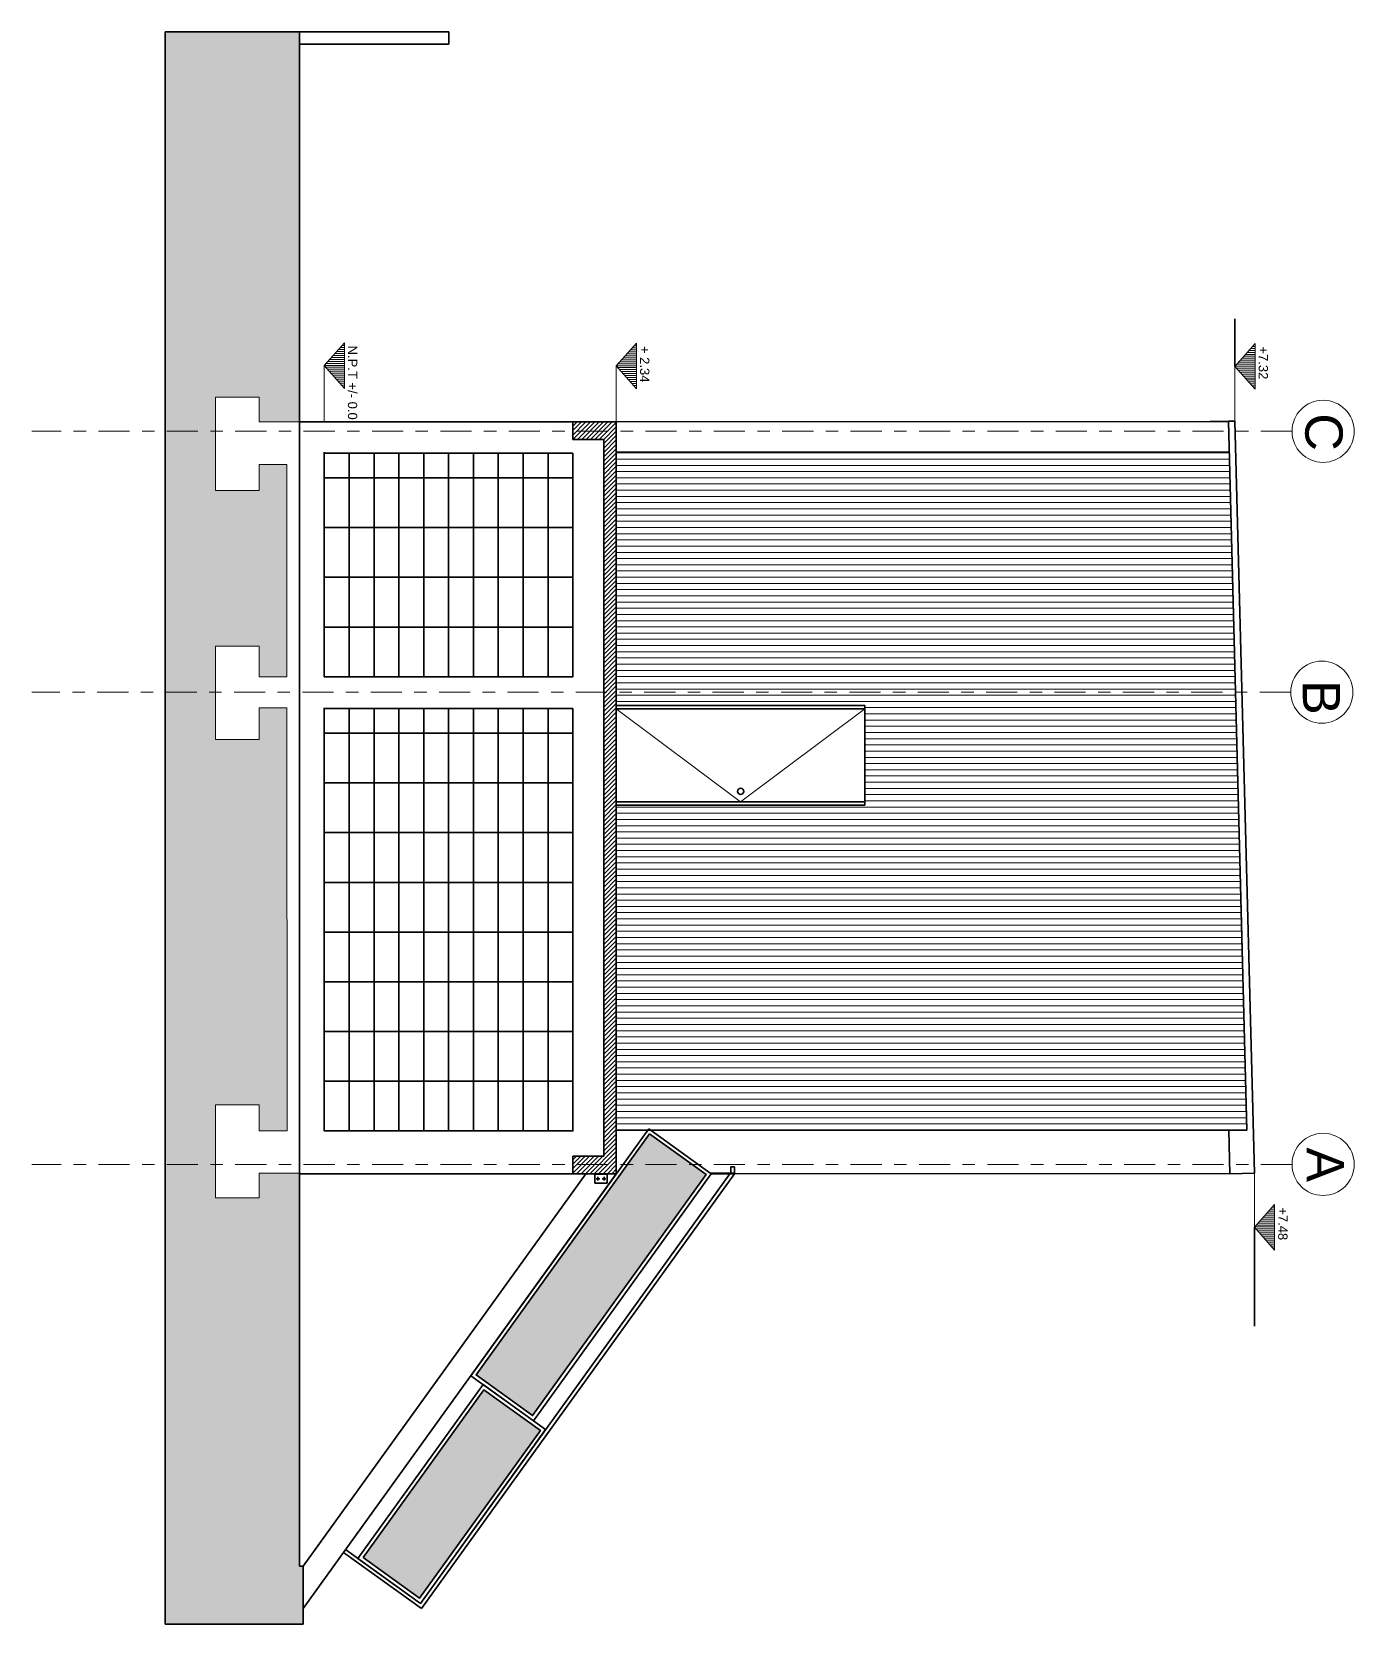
# Model space of a CAD drawing. Header units: metres. Extents: x -87 to 15, y -108 to -10.
# Drawn here: x -74.06 to -63.43, y -22.82 to -10 of the extents above; entities that cross this region are included whole.
import ezdxf

# ---------------------------------------------------------------- set-up
doc = ezdxf.new("R2010")
doc.units = ezdxf.units.M
doc.header["$LTSCALE"] = 5
doc.header["$MEASUREMENT"] = 0
doc.linetypes.add('CENTER', pattern=[2, 1.25, -0.25, 0.25, -0.25])
for name, color, linetype, lineweight in [('A-ANNO-SYMB', 3, 'Continuous', 18), ('A-ANNO-TEXT', 3, 'Continuous', 18), ('A-ELEV-MBE1', 7, 'Continuous', 35), ('A-SECT-MCUT', 7, 'Continuous', 35), ('A-SECT-PATT', 8, 'Continuous', 18)]:
    doc.layers.add(name, color=color, linetype=linetype, lineweight=lineweight)
doc.styles.add('E-ARIAL', font='arial.ttf')

msp = doc.modelspace()

# ---------------------------------------------------------------- hatches: boundary and pattern name
at = {"layer": 'A-SECT-PATT'}
h = msp.add_hatch(dxfattribs=at)
h.set_pattern_fill('DOTS', color=256, style=0)
h.set_pattern_definition([(270, (-60.52144, -10.004997), (0.0625, -0.03125), [0, -0.0625])])
h.paths.add_polyline_path([(-72.236, -18.64), (-72.236, -18.85), (-72.01, -18.85), (-72.011, -15.445), (-72.236, -15.445), (-72.236, -15.491), (-72.236, -15.7), (-72.586, -15.7), (-72.586, -14.95), (-72.236, -14.95), (-72.236, -15.149), (-72.236, -15.195), (-72.011, -15.195), (-72.011, -13.486), (-72.161, -13.486), (-72.236, -13.486), (-72.236, -13.696), (-72.586, -13.696), (-72.586, -12.946), (-72.236, -12.946), (-72.236, -13.145), (-72.086, -13.145), (-71.911, -13.145), (-71.911, -10.005), (-72.99, -10.005), (-72.99, -22.82), (-71.882, -22.82), (-71.882, -22.353), (-71.911, -22.353), (-71.911, -19.19), (-72.161, -19.19), (-72.236, -19.19), (-72.236, -19.39), (-72.586, -19.39), (-72.586, -18.64)])
h = msp.add_hatch(dxfattribs=at)
h.set_pattern_fill('ANSI31', color=256, scale=0.005, angle=135, style=0)
h.set_pattern_definition([(180, (-203.376621, -217.174919), (-3e-17, -0.015875), [])])
h.paths.add_polyline_path([(-71.549, -12.508), (-71.712, -12.692), (-71.549, -12.876)])
h = msp.add_hatch(dxfattribs=at)
h.set_pattern_fill('ANSI31', color=256, scale=0.005, angle=135, style=0)
h.set_pattern_definition([(180, (-201.02729, -217.177757), (-3e-17, -0.015875), [])])
h.paths.add_polyline_path([(-69.2, -12.51), (-69.362, -12.694), (-69.2, -12.878)])
h = msp.add_hatch(dxfattribs=at)
h.set_pattern_fill('ANSI31', color=256, scale=0.005, angle=135, style=0)
h.set_pattern_definition([(180, (-196.050783, -217.181784), (-3e-17, -0.015875), [])])
h.paths.add_polyline_path([(-64.223, -12.514), (-64.386, -12.698), (-64.223, -12.882)])
h = msp.add_hatch(dxfattribs=at)
h.set_pattern_fill('ANSI31', color=256, scale=0.2, style=0)
h.set_pattern_definition([(45, (-50.138073, -5.202707), (-0.01767767, 0.01767767), [])])
h.paths.add_polyline_path([(-69.362, -13.285), (-69.362, -13.285), (-69.362, -13.145), (-69.711, -13.145), (-69.711, -13.285), (-69.462, -13.285), (-69.462, -19.055), (-69.711, -19.055), (-69.711, -19.195), (-69.362, -19.195), (-69.362, -19.055)])
h = msp.add_hatch(dxfattribs=at)
h.set_pattern_fill('ANSI31', color=256, scale=0.4, angle=45, style=0)
h.set_pattern_definition([(360, (-0.00141, 67.955906), (6e-17, 0.05), [])])
h.paths.add_polyline_path([(-64.289, -18.845), (-64.431, -13.389), (-69.362, -13.389), (-69.362, -15.428), (-67.362, -15.428), (-67.362, -16.228), (-69.362, -16.228), (-69.362, -18.845), (-69.11, -18.845), (-69.101, -18.833), (-69.084, -18.845)])
h = msp.add_hatch(dxfattribs=at)
h.set_pattern_fill('DOTS', color=256, scale=0.4, angle=272.9169, style=0)
h.set_pattern_definition([(272.91694, (-50.138073, -5.202707), (0.025603712, -0.011211598), [0, -0.025])])
h.paths.add_polyline_path([(-70.427, -20.934), (-71.399, -22.284), (-70.944, -22.611), (-69.972, -21.261)])
h.paths.add_polyline_path([(-69.094, -18.875), (-70.49, -20.815), (-70.036, -21.142), (-68.64, -19.202)])
h = msp.add_hatch(dxfattribs=at)
h.set_pattern_fill('ANSI31', color=256, scale=0.005, angle=135, style=0)
h.set_pattern_definition([(180, (-195.894342, -224.109838), (-3e-17, -0.015875), [])])
h.paths.add_polyline_path([(-64.067, -19.442), (-64.229, -19.626), (-64.067, -19.81)])

# ---------------------------------------------------------------- linework, layer by layer
at = {"layer": 'A-ANNO-SYMB', "ltscale": 0.003}
for p, q in [((-72.236, -12.946), (-72.586, -12.946)), ((-72.586, -13.696), (-72.586, -12.946)), ((-72.236, -13.145), (-72.236, -12.946)), ((-72.086, -13.145), (-72.236, -13.145)), ((-71.911, -13.145), (-72.161, -13.145)), ((-72.236, -13.696), (-72.236, -13.486)), ((-72.086, -13.486), (-72.236, -13.486)), ((-72.011, -13.486), (-72.161, -13.486)), ((-72.011, -15.195), (-72.011, -13.486)), ((-72.236, -13.696), (-72.586, -13.696)), ((-72.236, -14.95), (-72.586, -14.95)), ((-72.586, -15.7), (-72.586, -14.95)), ((-72.236, -15.149), (-72.236, -14.95)), ((-72.236, -15.195), (-72.236, -15.149)), ((-72.011, -15.195), (-72.236, -15.195)), ((-72.011, -15.445), (-72.236, -15.445)), ((-72.236, -15.491), (-72.236, -15.445)), ((-72.236, -15.7), (-72.236, -15.491)), ((-72.01, -18.851), (-72.011, -15.445)), ((-72.236, -15.7), (-72.586, -15.7)), ((-72.236, -18.64), (-72.586, -18.64)), ((-72.586, -18.64), (-72.586, -19.39)), ((-72.236, -18.64), (-72.236, -18.85)), ((-72.01, -18.85), (-72.236, -18.85)), ((-72.086, -19.19), (-72.236, -19.19)), ((-72.236, -19.19), (-72.236, -19.39)), ((-71.911, -19.19), (-72.161, -19.19)), ((-72.236, -19.39), (-72.586, -19.39))]:
    msp.add_line(p, q, dxfattribs=at)
at = {"layer": 'A-ANNO-SYMB'}
for points in [[(-71.711, -12.691), (-71.549, -12.507), (-71.549, -12.875)], [(-69.362, -12.694), (-69.2, -12.51), (-69.2, -12.878)], [(-64.386, -12.698), (-64.223, -12.514), (-64.223, -12.882)], [(-64.229, -19.626), (-64.067, -19.442), (-64.067, -19.81)]]:
    msp.add_lwpolyline(points, close=True, dxfattribs=at)
for points in [[(-71.711, -13.145), (-71.711, -13.145), (-71.711, -12.691), (-71.711, -12.691)], [(-69.362, -13.145), (-69.362, -13.145), (-69.362, -12.692), (-69.362, -12.692)], [(-64.386, -12.698), (-64.386, -12.698), (-64.386, -12.857), (-64.386, -13.178)], [(-64.229, -19.192), (-64.229, -19.192), (-64.229, -19.466), (-64.229, -19.626)]]:
    msp.add_lwpolyline(points, dxfattribs=at)
at = {"layer": 'A-ANNO-SYMB', "linetype": 'CENTER', "ltscale": 0.04}
for points in [[(-63.927, -13.22), (-74.063, -13.22)], [(-63.937, -15.32), (-74.063, -15.32)], [(-63.927, -19.12), (-74.063, -19.12)]]:
    msp.add_lwpolyline(points, dxfattribs=at)
at = {"layer": 'A-ANNO-SYMB', "ltscale": 0.003, "extrusion": (4.76006e-31, 4.44089e-16, -1)}
msp.add_lwpolyline([(67.362, -15.453), (68.362, -16.203), (69.362, -15.453)], dxfattribs=at)
at = {"layer": 'A-ANNO-SYMB'}
for centre in [(-63.677, -13.22), (-63.687, -15.32), (-63.677, -19.12)]:
    msp.add_circle(centre, 0.25, dxfattribs=at)
at = {"layer": 'A-ELEV-MBE1'}
for p, q in [((-72.99, -22.82), (-72.99, -10.005)), ((-71.911, -10.005), (-72.99, -10.005)), ((-71.911, -13.145), (-71.911, -10.005)), ((-70.709, -10.005), (-71.911, -10.005)), ((-71.911, -10.105), (-70.709, -10.105)), ((-70.709, -10.005), (-71.811, -10.005)), ((-71.811, -10.105), (-70.709, -10.105)), ((-70.709, -10.105), (-70.709, -10.005)), ((-70.709, -10.105), (-70.709, -10.005)), ((-64.386, -12.698), (-64.386, -12.316)), ((-69.711, -13.145), (-71.911, -13.145)), ((-64.585, -13.142), (-64.437, -13.142)), ((-64.437, -13.138), (-64.289, -18.845)), ((-64.387, -13.138), (-64.437, -13.138)), ((-69.711, -13.23), (-69.711, -13.28)), ((-71.711, -13.388), (-71.711, -15.195)), ((-64.431, -13.389), (-69.362, -13.389)), ((-71.711, -15.445), (-71.711, -18.85)), ((-67.362, -16.228), (-67.362, -15.428)), ((-64.428, -19.197), (-64.435, -18.845)), ((-64.289, -18.845), (-64.435, -18.845)), ((-71.911, -22.353), (-71.911, -19.195)), ((-69.711, -19.195), (-71.911, -19.195)), ((-69.608, -19.195), (-71.882, -22.353)), ((-69.362, -19.195), (-71.882, -22.695)), ((-68.448, -19.195), (-70.937, -22.653)), ((-68.412, -19.195), (-70.93, -22.695)), ((-69.608, -19.195), (-69.362, -19.195)), ((-69.535, -19.27), (-69.535, -19.195)), ((-69.435, -19.2), (-69.535, -19.2)), ((-69.51, -19.25), (-69.51, -19.22)), ((-69.46, -19.25), (-69.46, -19.22)), ((-69.435, -19.27), (-69.435, -19.195)), ((-68.605, -19.19), (-68.412, -19.19)), ((-68.598, -19.195), (-68.412, -19.195)), ((-68.412, -19.195), (-68.412, -19.19)), ((-64.428, -19.197), (-64.229, -19.192)), ((-69.435, -19.27), (-69.535, -19.27)), ((-69.495, -19.235), (-69.525, -19.235)), ((-69.475, -19.235), (-69.445, -19.235)), ((-64.229, -19.626), (-64.229, -20.421)), ((-70.93, -22.695), (-71.557, -22.244)), ((-70.937, -22.653), (-71.539, -22.22)), ((-71.882, -22.353), (-71.911, -22.353)), ((-71.882, -22.353), (-71.882, -22.82)), ((-71.882, -22.82), (-72.99, -22.82)), ((-71.882, -22.82), (-72.99, -22.82))]:
    msp.add_line(p, q, dxfattribs=at)
at = {"layer": 'A-ELEV-MBE1', "extrusion": (4.76006e-31, 4.44089e-16, -1)}
for p, q in [((-67.362, -15.428), (-69.362, -15.428)), ((-69.362, -16.228), (-69.362, -15.428)), ((-69.362, -15.453), (-67.362, -15.453)), ((-69.362, -15.453), (-67.362, -15.453)), ((-69.362, -16.203), (-69.362, -15.453)), ((-69.362, -16.203), (-69.362, -15.453)), ((-69.362, -16.203), (-69.362, -15.453)), ((-67.362, -16.203), (-67.362, -15.453)), ((-67.362, -16.203), (-69.362, -16.203)), ((-67.362, -16.203), (-69.362, -16.203)), ((-69.362, -16.228), (-67.362, -16.228))]:
    msp.add_line(p, q, dxfattribs=at)
at = {"layer": 'A-ELEV-MBE1'}
for points in [[(-71.911, -13.145), (-71.911, -19.195)], [(-69.362, -13.145), (-69.362, -13.145), (-64.585, -13.142), (-64.585, -13.142)], [(-64.387, -13.138), (-64.229, -19.19), (-64.229, -19.19), (-64.229, -19.19), (-64.229, -19.19), (-64.229, -19.19), (-64.229, -19.19)], [(-69.362, -18.845), (-64.435, -18.845)], [(-64.428, -19.194), (-68.412, -19.195)]]:
    msp.add_lwpolyline(points, dxfattribs=at)
for points in [[(-71.511, -13.395), (-71.511, -13.595), (-71.711, -13.595), (-71.711, -13.395)], [(-71.311, -13.395), (-71.311, -13.595), (-71.511, -13.595), (-71.511, -13.395)], [(-71.111, -13.395), (-71.111, -13.595), (-71.311, -13.595), (-71.311, -13.395)], [(-70.911, -13.395), (-70.911, -13.595), (-71.111, -13.595), (-71.111, -13.395)], [(-70.711, -13.395), (-70.711, -13.595), (-70.911, -13.595), (-70.911, -13.395)], [(-70.511, -13.395), (-70.511, -13.595), (-70.711, -13.595), (-70.711, -13.395)], [(-70.311, -13.395), (-70.311, -13.595), (-70.511, -13.595), (-70.511, -13.395)], [(-70.111, -13.395), (-70.111, -13.595), (-70.311, -13.595), (-70.311, -13.395)], [(-69.911, -13.395), (-69.911, -13.595), (-70.111, -13.595), (-70.111, -13.395)], [(-69.711, -13.395), (-69.711, -13.595), (-69.911, -13.595), (-69.911, -13.395)], [(-71.511, -13.595), (-71.511, -13.995), (-71.711, -13.995), (-71.711, -13.595)], [(-71.311, -13.595), (-71.311, -13.995), (-71.511, -13.995), (-71.511, -13.595)], [(-71.111, -13.595), (-71.111, -13.995), (-71.311, -13.995), (-71.311, -13.595)], [(-70.911, -13.595), (-70.911, -13.995), (-71.111, -13.995), (-71.111, -13.595)], [(-70.711, -13.595), (-70.711, -13.995), (-70.911, -13.995), (-70.911, -13.595)], [(-70.511, -13.595), (-70.511, -13.995), (-70.711, -13.995), (-70.711, -13.595)], [(-70.311, -13.595), (-70.311, -13.995), (-70.511, -13.995), (-70.511, -13.595)], [(-70.111, -13.595), (-70.111, -13.995), (-70.311, -13.995), (-70.311, -13.595)], [(-69.911, -13.595), (-69.911, -13.995), (-70.111, -13.995), (-70.111, -13.595)], [(-69.711, -13.595), (-69.711, -13.995), (-69.911, -13.995), (-69.911, -13.595)], [(-71.511, -13.995), (-71.511, -14.395), (-71.711, -14.395), (-71.711, -13.995)], [(-71.311, -13.995), (-71.311, -14.395), (-71.511, -14.395), (-71.511, -13.995)], [(-71.111, -13.995), (-71.111, -14.395), (-71.311, -14.395), (-71.311, -13.995)], [(-70.911, -13.995), (-70.911, -14.395), (-71.111, -14.395), (-71.111, -13.995)], [(-70.711, -13.995), (-70.711, -14.395), (-70.911, -14.395), (-70.911, -13.995)], [(-70.511, -13.995), (-70.511, -14.395), (-70.711, -14.395), (-70.711, -13.995)], [(-70.311, -13.995), (-70.311, -14.395), (-70.511, -14.395), (-70.511, -13.995)], [(-70.111, -13.995), (-70.111, -14.395), (-70.311, -14.395), (-70.311, -13.995)], [(-69.911, -13.995), (-69.911, -14.395), (-70.111, -14.395), (-70.111, -13.995)], [(-69.711, -13.995), (-69.711, -14.395), (-69.911, -14.395), (-69.911, -13.995)], [(-71.511, -14.395), (-71.511, -14.795), (-71.711, -14.795), (-71.711, -14.395)], [(-71.311, -14.395), (-71.311, -14.795), (-71.511, -14.795), (-71.511, -14.395)], [(-71.111, -14.395), (-71.111, -14.795), (-71.311, -14.795), (-71.311, -14.395)], [(-70.911, -14.395), (-70.911, -14.795), (-71.111, -14.795), (-71.111, -14.395)], [(-70.711, -14.395), (-70.711, -14.795), (-70.911, -14.795), (-70.911, -14.395)], [(-70.511, -14.395), (-70.511, -14.795), (-70.711, -14.795), (-70.711, -14.395)], [(-70.311, -14.395), (-70.311, -14.795), (-70.511, -14.795), (-70.511, -14.395)], [(-70.111, -14.395), (-70.111, -14.795), (-70.311, -14.795), (-70.311, -14.395)], [(-69.911, -14.395), (-69.911, -14.795), (-70.111, -14.795), (-70.111, -14.395)], [(-69.711, -14.395), (-69.711, -14.795), (-69.911, -14.795), (-69.911, -14.395)], [(-71.511, -14.795), (-71.511, -15.195), (-71.711, -15.195), (-71.711, -14.795)], [(-71.311, -14.795), (-71.311, -15.195), (-71.511, -15.195), (-71.511, -14.795)], [(-71.111, -14.795), (-71.111, -15.195), (-71.311, -15.195), (-71.311, -14.795)], [(-70.911, -14.795), (-70.911, -15.195), (-71.111, -15.195), (-71.111, -14.795)], [(-70.711, -14.795), (-70.711, -15.195), (-70.911, -15.195), (-70.911, -14.795)], [(-70.511, -14.795), (-70.511, -15.195), (-70.711, -15.195), (-70.711, -14.795)], [(-70.311, -14.795), (-70.311, -15.195), (-70.511, -15.195), (-70.511, -14.795)], [(-70.111, -14.795), (-70.111, -15.195), (-70.311, -15.195), (-70.311, -14.795)], [(-69.911, -14.795), (-69.911, -15.195), (-70.111, -15.195), (-70.111, -14.795)], [(-69.711, -14.795), (-69.711, -15.195), (-69.911, -15.195), (-69.911, -14.795)], [(-71.511, -15.45), (-71.511, -15.65), (-71.711, -15.65), (-71.711, -15.45)], [(-71.311, -15.45), (-71.311, -15.65), (-71.511, -15.65), (-71.511, -15.45)], [(-71.111, -15.45), (-71.111, -15.65), (-71.311, -15.65), (-71.311, -15.45)], [(-70.911, -15.45), (-70.911, -15.65), (-71.111, -15.65), (-71.111, -15.45)], [(-70.711, -15.45), (-70.711, -15.65), (-70.911, -15.65), (-70.911, -15.45)], [(-70.511, -15.45), (-70.511, -15.65), (-70.711, -15.65), (-70.711, -15.45)], [(-70.311, -15.45), (-70.311, -15.65), (-70.511, -15.65), (-70.511, -15.45)], [(-70.111, -15.45), (-70.111, -15.65), (-70.311, -15.65), (-70.311, -15.45)], [(-69.911, -15.45), (-69.911, -15.65), (-70.111, -15.65), (-70.111, -15.45)], [(-69.711, -15.45), (-69.711, -15.65), (-69.911, -15.65), (-69.911, -15.45)], [(-71.511, -15.65), (-71.511, -16.05), (-71.711, -16.05), (-71.711, -15.65)], [(-71.311, -15.65), (-71.311, -16.05), (-71.511, -16.05), (-71.511, -15.65)], [(-71.111, -15.65), (-71.111, -16.05), (-71.311, -16.05), (-71.311, -15.65)], [(-70.911, -15.65), (-70.911, -16.05), (-71.111, -16.05), (-71.111, -15.65)], [(-70.711, -15.65), (-70.711, -16.05), (-70.911, -16.05), (-70.911, -15.65)], [(-70.511, -15.65), (-70.511, -16.05), (-70.711, -16.05), (-70.711, -15.65)], [(-70.311, -15.65), (-70.311, -16.05), (-70.511, -16.05), (-70.511, -15.65)], [(-70.111, -15.65), (-70.111, -16.05), (-70.311, -16.05), (-70.311, -15.65)], [(-69.911, -15.65), (-69.911, -16.05), (-70.111, -16.05), (-70.111, -15.65)], [(-69.711, -15.65), (-69.711, -16.05), (-69.911, -16.05), (-69.911, -15.65)], [(-71.511, -16.05), (-71.511, -16.45), (-71.711, -16.45), (-71.711, -16.05)], [(-71.311, -16.05), (-71.311, -16.45), (-71.511, -16.45), (-71.511, -16.05)], [(-71.111, -16.05), (-71.111, -16.45), (-71.311, -16.45), (-71.311, -16.05)], [(-70.911, -16.05), (-70.911, -16.45), (-71.111, -16.45), (-71.111, -16.05)], [(-70.711, -16.05), (-70.711, -16.45), (-70.911, -16.45), (-70.911, -16.05)], [(-70.511, -16.05), (-70.511, -16.45), (-70.711, -16.45), (-70.711, -16.05)], [(-70.311, -16.05), (-70.311, -16.45), (-70.511, -16.45), (-70.511, -16.05)], [(-70.111, -16.05), (-70.111, -16.45), (-70.311, -16.45), (-70.311, -16.05)], [(-69.911, -16.05), (-69.911, -16.45), (-70.111, -16.45), (-70.111, -16.05)], [(-69.711, -16.05), (-69.711, -16.45), (-69.911, -16.45), (-69.911, -16.05)], [(-71.511, -16.45), (-71.511, -16.85), (-71.711, -16.85), (-71.711, -16.45)], [(-71.311, -16.45), (-71.311, -16.85), (-71.511, -16.85), (-71.511, -16.45)], [(-71.111, -16.45), (-71.111, -16.85), (-71.311, -16.85), (-71.311, -16.45)], [(-70.911, -16.45), (-70.911, -16.85), (-71.111, -16.85), (-71.111, -16.45)], [(-70.711, -16.45), (-70.711, -16.85), (-70.911, -16.85), (-70.911, -16.45)], [(-70.511, -16.45), (-70.511, -16.85), (-70.711, -16.85), (-70.711, -16.45)], [(-70.311, -16.45), (-70.311, -16.85), (-70.511, -16.85), (-70.511, -16.45)], [(-70.111, -16.45), (-70.111, -16.85), (-70.311, -16.85), (-70.311, -16.45)], [(-69.911, -16.45), (-69.911, -16.85), (-70.111, -16.85), (-70.111, -16.45)], [(-69.711, -16.45), (-69.711, -16.85), (-69.911, -16.85), (-69.911, -16.45)], [(-71.511, -16.85), (-71.511, -17.25), (-71.711, -17.25), (-71.711, -16.85)], [(-71.311, -16.85), (-71.311, -17.25), (-71.511, -17.25), (-71.511, -16.85)], [(-71.111, -16.85), (-71.111, -17.25), (-71.311, -17.25), (-71.311, -16.85)], [(-70.911, -16.85), (-70.911, -17.25), (-71.111, -17.25), (-71.111, -16.85)], [(-70.711, -16.85), (-70.711, -17.25), (-70.911, -17.25), (-70.911, -16.85)], [(-70.511, -16.85), (-70.511, -17.25), (-70.711, -17.25), (-70.711, -16.85)], [(-70.311, -16.85), (-70.311, -17.25), (-70.511, -17.25), (-70.511, -16.85)], [(-70.111, -16.85), (-70.111, -17.25), (-70.311, -17.25), (-70.311, -16.85)], [(-69.911, -16.85), (-69.911, -17.25), (-70.111, -17.25), (-70.111, -16.85)], [(-69.711, -16.85), (-69.711, -17.25), (-69.911, -17.25), (-69.911, -16.85)], [(-71.511, -17.25), (-71.511, -17.65), (-71.711, -17.65), (-71.711, -17.25)], [(-71.311, -17.25), (-71.311, -17.65), (-71.511, -17.65), (-71.511, -17.25)], [(-71.111, -17.25), (-71.111, -17.65), (-71.311, -17.65), (-71.311, -17.25)], [(-70.911, -17.25), (-70.911, -17.65), (-71.111, -17.65), (-71.111, -17.25)], [(-70.711, -17.25), (-70.711, -17.65), (-70.911, -17.65), (-70.911, -17.25)], [(-70.511, -17.25), (-70.511, -17.65), (-70.711, -17.65), (-70.711, -17.25)], [(-70.311, -17.25), (-70.311, -17.65), (-70.511, -17.65), (-70.511, -17.25)], [(-70.111, -17.25), (-70.111, -17.65), (-70.311, -17.65), (-70.311, -17.25)], [(-69.911, -17.25), (-69.911, -17.65), (-70.111, -17.65), (-70.111, -17.25)], [(-69.711, -17.25), (-69.711, -17.65), (-69.911, -17.65), (-69.911, -17.25)], [(-71.311, -17.65), (-71.311, -18.05), (-71.511, -18.05), (-71.511, -17.65)], [(-71.111, -17.65), (-71.111, -18.05), (-71.311, -18.05), (-71.311, -17.65)], [(-70.911, -17.65), (-70.911, -18.05), (-71.111, -18.05), (-71.111, -17.65)], [(-70.711, -17.65), (-70.711, -18.05), (-70.911, -18.05), (-70.911, -17.65)], [(-70.511, -17.65), (-70.511, -18.05), (-70.711, -18.05), (-70.711, -17.65)], [(-70.311, -17.65), (-70.311, -18.05), (-70.511, -18.05), (-70.511, -17.65)], [(-70.111, -17.65), (-70.111, -18.05), (-70.311, -18.05), (-70.311, -17.65)], [(-69.911, -17.65), (-69.911, -18.05), (-70.111, -18.05), (-70.111, -17.65)], [(-69.711, -17.65), (-69.711, -18.05), (-69.911, -18.05), (-69.911, -17.65)], [(-71.511, -18.05), (-71.511, -18.45), (-71.711, -18.45), (-71.711, -18.05)], [(-71.311, -18.05), (-71.311, -18.45), (-71.511, -18.45), (-71.511, -18.05)], [(-71.111, -18.05), (-71.111, -18.45), (-71.311, -18.45), (-71.311, -18.05)], [(-70.911, -18.05), (-70.911, -18.45), (-71.111, -18.45), (-71.111, -18.05)], [(-70.711, -18.05), (-70.711, -18.45), (-70.911, -18.45), (-70.911, -18.05)], [(-70.511, -18.05), (-70.511, -18.45), (-70.711, -18.45), (-70.711, -18.05)], [(-70.311, -18.05), (-70.311, -18.45), (-70.511, -18.45), (-70.511, -18.05)], [(-70.111, -18.05), (-70.111, -18.45), (-70.311, -18.45), (-70.311, -18.05)], [(-69.911, -18.05), (-69.911, -18.45), (-70.111, -18.45), (-70.111, -18.05)], [(-69.711, -18.05), (-69.711, -18.45), (-69.911, -18.45), (-69.911, -18.05)], [(-71.511, -18.45), (-71.511, -18.85), (-71.711, -18.85), (-71.711, -18.45)], [(-71.311, -18.45), (-71.311, -18.85), (-71.511, -18.85), (-71.511, -18.45)], [(-71.111, -18.45), (-71.111, -18.85), (-71.311, -18.85), (-71.311, -18.45)], [(-70.911, -18.45), (-70.911, -18.85), (-71.111, -18.85), (-71.111, -18.45)], [(-70.711, -18.45), (-70.711, -18.85), (-70.911, -18.85), (-70.911, -18.45)], [(-70.511, -18.45), (-70.511, -18.85), (-70.711, -18.85), (-70.711, -18.45)], [(-70.311, -18.45), (-70.311, -18.85), (-70.511, -18.85), (-70.511, -18.45)], [(-70.111, -18.45), (-70.111, -18.85), (-70.311, -18.85), (-70.311, -18.45)], [(-69.911, -18.45), (-69.911, -18.85), (-70.111, -18.85), (-70.111, -18.45)], [(-69.711, -18.45), (-69.711, -18.85), (-69.911, -18.85), (-69.911, -18.45)], [(-69.101, -18.833), (-68.598, -19.195), (-70.029, -21.184), (-70.532, -20.821)], [(-69.094, -18.875), (-68.64, -19.202), (-70.036, -21.142), (-70.49, -20.815)], [(-68.442, -19.19), (-68.412, -19.19), (-68.412, -19.14), (-68.442, -19.14)], [(-71.441, -22.291), (-70.434, -20.892), (-69.931, -21.254), (-70.937, -22.653)], [(-71.399, -22.284), (-70.427, -20.934), (-69.972, -21.261), (-70.944, -22.611)]]:
    msp.add_lwpolyline(points, close=True, dxfattribs=at)
at = {"layer": 'A-ELEV-MBE1', "extrusion": (4.76006e-31, 4.44089e-16, -1)}
msp.add_circle((68.362, -16.118), 0.025, dxfattribs=at)
at = {"layer": 'A-ELEV-MBE1'}
for centre in [(-69.51, -19.235), (-69.46, -19.235)]:
    msp.add_circle(centre, 0.005, dxfattribs=at)
at = {"layer": 'A-SECT-MCUT'}
for p, q in [((-69.711, -19.195), (-69.711, -19.055)), ((-69.711, -19.055), (-69.462, -19.055)), ((-69.362, -19.055), (-69.362, -19.195)), ((-69.362, -19.195), (-69.711, -19.195))]:
    msp.add_line(p, q, dxfattribs=at)
for points in [[(-69.462, -13.285), (-69.711, -13.285), (-69.711, -13.145), (-69.362, -13.145), (-69.362, -13.285)], [(-69.462, -19.055), (-69.462, -13.285)], [(-69.362, -13.285), (-69.362, -13.285), (-69.362, -19.055)]]:
    msp.add_lwpolyline(points, dxfattribs=at)

# ---------------------------------------------------------------- texts
at = {"layer": 'A-ANNO-TEXT', "style": 'E-ARIAL'}
for s, height, p in [('N.P.T +/- 0.0', 0.075, (-71.521, -12.53)), ('+ 2.34', 0.075, (-69.171, -12.533)), ('+7.32', 0.075, (-64.195, -12.537)), ('C', 0.3, (-63.82, -13.075)), ('B', 0.3, (-63.84, -15.222)), ('A', 0.3, (-63.81, -18.983)), ('+7.48', 0.075, (-64.038, -19.465))]:
    msp.add_text(s, height=height, rotation=270, dxfattribs=at).set_placement(p)

doc.saveas('drawing.dxf')
